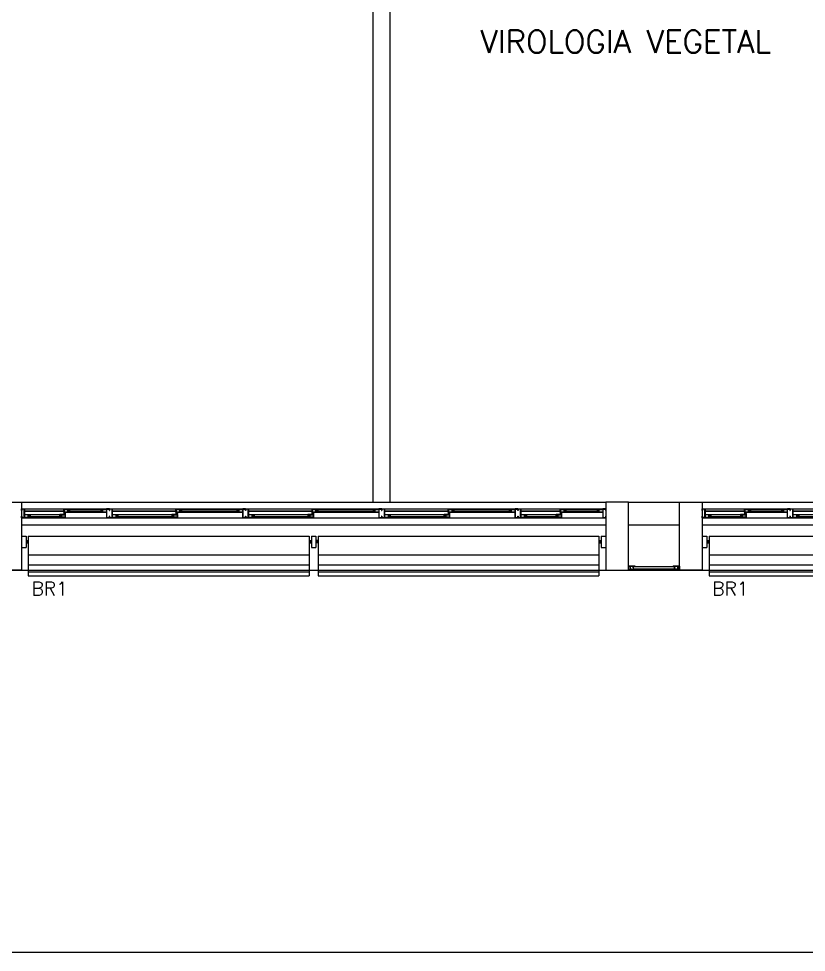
# Model space of a CAD drawing. Header units: millimetres. Extents: x 2686 to 2939, y 1294 to 1441.
# Drawn here: x 2852.3 to 2859.24, y 1418.56 to 1426.79 of the extents above; entities that cross this region are included whole.
import ezdxf

# ---------------------------------------------------------------- set-up
doc = ezdxf.new("R2010")
doc.units = ezdxf.units.MM
for name, color, linetype in [('AR-ALV', 2, 'Continuous'), ('AR-BRISES', 1, 'Continuous'), ('AR-CALÇADA', 1, 'Continuous'), ('AR-ESQ', 1, 'Continuous'), ('AR-ESTC', 3, 'Continuous'), ('AR-PEITORIL', 1, 'Continuous'), ('BR-LINHAS', 1, 'Continuous'), ('BR-MONTANTE', 242, 'Continuous'), ('BR-PAINEL', 1, 'Continuous'), ('BR-SUPORTE', 1, 'Continuous'), ('BR-TEXTO', 2, 'Continuous'), ('DT-ESQ-BAGUETE-C', 1, 'Continuous'), ('DT-ESQ-BAGUETE-V', 1, 'Continuous'), ('DT-ESQ-CHAPA DOBRADA-V', 1, 'Continuous'), ('DT-ESQ-PERFIL CADEIRA-C', 2, 'Continuous'), ('DT-ESQ-PERFIL CADEIRA-V', 2, 'Continuous'), ('DT-ESQ-PERFIL U SIMPLES-C', 2, 'Continuous'), ('DT-ESQ-PERFIL U-C', 2, 'Continuous'), ('DT-ESQ-PERFIL U-V', 1, 'Continuous'), ('DT-ESQ-VENEZIANA-C', 1, 'Continuous'), ('DT-ESQ-VENEZIANA-V', 1, 'Continuous'), ('DT-ESQ-VIDRO-C', 2, 'Continuous'), ('DT-TXTMOD', 1, 'Continuous'), ('ibio', 2, 'Continuous'), ('TEXTO', 2, 'Continuous')]:
    doc.layers.add(name, color=color, linetype=linetype)
doc.styles.add('S10', font='simplex.shx', dxfattribs={"height": 0.1})
doc.styles.add('S12', font='simplex.shx', dxfattribs={"width": 1.1, "height": 0.12})
doc.styles.add('UNB-100', font='simplex.shx', dxfattribs={"height": 0.2})

# ---------------------------------------------------------------- blocks, each defined once
blk = doc.blocks.new('EF40-P')
at = {"layer": 'DT-ESQ-BAGUETE-C', "ltscale": 0.1}
for points in [[(0.4225, -0.08), (0.409, -0.08), (0.409, -0.0785), (0.422, -0.0785, 0.414214), (0.4225, -0.078), (0.4225, -0.067, 0.414214), (0.422, -0.0665), (0.409, -0.0665), (0.409, -0.065), (0.4225, -0.065, -0.414214), (0.424, -0.0665), (0.424, -0.0785, -0.414214)], [(0.7015, -0.08), (0.715, -0.08), (0.715, -0.0785), (0.702, -0.0785, -0.414214), (0.7015, -0.078), (0.7015, -0.067, -0.414214), (0.702, -0.0665), (0.715, -0.0665), (0.715, -0.065), (0.7015, -0.065, 0.414214), (0.7, -0.0665), (0.7, -0.0785, 0.414214)], [(1.41, -0.08), (1.3965, -0.08), (1.3965, -0.0785), (1.4095, -0.0785, 0.414214), (1.41, -0.078), (1.41, -0.067, 0.414214), (1.4095, -0.0665), (1.3965, -0.0665), (1.3965, -0.065), (1.41, -0.065, -0.414214), (1.4115, -0.0665), (1.4115, -0.0785, -0.414214)], [(1.9015, -0.08), (1.915, -0.08), (1.915, -0.0785), (1.902, -0.0785, -0.414214), (1.9015, -0.078), (1.9015, -0.067, -0.414214), (1.902, -0.0665), (1.915, -0.0665), (1.915, -0.065), (1.9015, -0.065, 0.414214), (1.9, -0.0665), (1.9, -0.0785, 0.414214)], [(2.61, -0.08), (2.5965, -0.08), (2.5965, -0.0785), (2.6095, -0.0785, 0.414214), (2.61, -0.078), (2.61, -0.067, 0.414214), (2.6095, -0.0665), (2.5965, -0.0665), (2.5965, -0.065), (2.61, -0.065, -0.414214), (2.6115, -0.0665), (2.6115, -0.0785, -0.414214)], [(3.1015, -0.08), (3.115, -0.08), (3.115, -0.0785), (3.102, -0.0785, -0.414214), (3.1015, -0.078), (3.1015, -0.067, -0.414214), (3.102, -0.0665), (3.115, -0.0665), (3.115, -0.065), (3.1015, -0.065, 0.414214), (3.1, -0.0665), (3.1, -0.0785, 0.414214)], [(3.81, -0.08), (3.7965, -0.08), (3.7965, -0.0785), (3.8095, -0.0785, 0.414214), (3.81, -0.078), (3.81, -0.067, 0.414214), (3.8095, -0.0665), (3.7965, -0.0665), (3.7965, -0.065), (3.81, -0.065, -0.414214), (3.8115, -0.0665), (3.8115, -0.0785, -0.414214)], [(4.3015, -0.08), (4.315, -0.08), (4.315, -0.0785), (4.302, -0.0785, -0.414214), (4.3015, -0.078), (4.3015, -0.067, -0.414214), (4.302, -0.0665), (4.315, -0.0665), (4.315, -0.065), (4.3015, -0.065, 0.414214), (4.3, -0.0665), (4.3, -0.0785, 0.414214)], [(4.7975, -0.08), (4.784, -0.08), (4.784, -0.0785), (4.797, -0.0785, 0.414214), (4.7975, -0.078), (4.7975, -0.067, 0.414214), (4.797, -0.0665), (4.784, -0.0665), (4.784, -0.065), (4.7975, -0.065, -0.414214), (4.799, -0.0665), (4.799, -0.0785, -0.414214)], [(5.0765, -0.08), (5.09, -0.08), (5.09, -0.0785), (5.077, -0.0785, -0.414214), (5.0765, -0.078), (5.0765, -0.067, -0.414214), (5.077, -0.0665), (5.09, -0.0665), (5.09, -0.065), (5.0765, -0.065, 0.414214), (5.075, -0.0665), (5.075, -0.0785, 0.414214)], [(0.0735, -0.125), (0.06, -0.125), (0.06, -0.1235), (0.073, -0.1235, 0.414214), (0.0735, -0.123), (0.0735, -0.112, 0.414214), (0.073, -0.1115), (0.06, -0.1115), (0.06, -0.11), (0.0735, -0.11, -0.414214), (0.075, -0.1115), (0.075, -0.1235, -0.414214)], [(0.339, -0.125), (0.3525, -0.125), (0.3525, -0.1235), (0.3395, -0.1235, -0.414214), (0.339, -0.123), (0.339, -0.112, -0.414214), (0.3395, -0.1115), (0.3525, -0.1115), (0.3525, -0.11), (0.339, -0.11, 0.414214), (0.3375, -0.1115), (0.3375, -0.1235, 0.414214)], [(0.8485, -0.125), (0.835, -0.125), (0.835, -0.1235), (0.848, -0.1235, 0.414214), (0.8485, -0.123), (0.8485, -0.112, 0.414214), (0.848, -0.1115), (0.835, -0.1115), (0.835, -0.11), (0.8485, -0.11, -0.414214), (0.85, -0.1115), (0.85, -0.1235, -0.414214)], [(1.3265, -0.125), (1.34, -0.125), (1.34, -0.1235), (1.327, -0.1235, -0.414214), (1.3265, -0.123), (1.3265, -0.112, -0.414214), (1.327, -0.1115), (1.34, -0.1115), (1.34, -0.11), (1.3265, -0.11, 0.414214), (1.325, -0.1115), (1.325, -0.1235, 0.414214)], [(2.0485, -0.125), (2.035, -0.125), (2.035, -0.1235), (2.048, -0.1235, 0.414214), (2.0485, -0.123), (2.0485, -0.112, 0.414214), (2.048, -0.1115), (2.035, -0.1115), (2.035, -0.11), (2.0485, -0.11, -0.414214), (2.05, -0.1115), (2.05, -0.1235, -0.414214)], [(2.5265, -0.125), (2.54, -0.125), (2.54, -0.1235), (2.527, -0.1235, -0.414214), (2.5265, -0.123), (2.5265, -0.112, -0.414214), (2.527, -0.1115), (2.54, -0.1115), (2.54, -0.11), (2.5265, -0.11, 0.414214), (2.525, -0.1115), (2.525, -0.1235, 0.414214)], [(3.2485, -0.125), (3.235, -0.125), (3.235, -0.1235), (3.248, -0.1235, 0.414214), (3.2485, -0.123), (3.2485, -0.112, 0.414214), (3.248, -0.1115), (3.235, -0.1115), (3.235, -0.11), (3.2485, -0.11, -0.414214), (3.25, -0.1115), (3.25, -0.1235, -0.414214)], [(3.7265, -0.125), (3.74, -0.125), (3.74, -0.1235), (3.727, -0.1235, -0.414214), (3.7265, -0.123), (3.7265, -0.112, -0.414214), (3.727, -0.1115), (3.74, -0.1115), (3.74, -0.11), (3.7265, -0.11, 0.414214), (3.725, -0.1115), (3.725, -0.1235, 0.414214)], [(4.4485, -0.125), (4.435, -0.125), (4.435, -0.1235), (4.448, -0.1235, 0.414214), (4.4485, -0.123), (4.4485, -0.112, 0.414214), (4.448, -0.1115), (4.435, -0.1115), (4.435, -0.11), (4.4485, -0.11, -0.414214), (4.45, -0.1115), (4.45, -0.1235, -0.414214)], [(4.714, -0.125), (4.7275, -0.125), (4.7275, -0.1235), (4.7145, -0.1235, -0.414214), (4.714, -0.123), (4.714, -0.112, -0.414214), (4.7145, -0.1115), (4.7275, -0.1115), (4.7275, -0.11), (4.714, -0.11, 0.414214), (4.7125, -0.1115), (4.7125, -0.1235, 0.414214)]]:
    blk.add_lwpolyline(points, format="xyb", close=True, dxfattribs=at)
at = {"layer": 'DT-ESQ-BAGUETE-V', "ltscale": 0.1}
for p, q in [((0.4225, -0.065), (0.7015, -0.065)), ((1.41, -0.065), (1.9015, -0.065)), ((2.61, -0.065), (3.1015, -0.065)), ((3.81, -0.065), (4.3015, -0.065)), ((4.7975, -0.065), (5.0765, -0.065)), ((0.0735, -0.11), (0.339, -0.11)), ((0.8485, -0.11), (1.3265, -0.11)), ((2.0485, -0.11), (2.5265, -0.11)), ((3.2485, -0.11), (3.7265, -0.11)), ((4.4485, -0.11), (4.714, -0.11))]:
    blk.add_line(p, q, dxfattribs=at)
at = {"layer": 'DT-ESQ-CHAPA DOBRADA-V', "ltscale": 0.1}
for p, q in [((0.025, -0.077), (0.374, -0.077)), ((0.025, -0.08), (0.374, -0.08)), ((0.8, -0.077), (1.3615, -0.077)), ((0.8, -0.08), (1.3615, -0.08)), ((2, -0.077), (2.5615, -0.077)), ((2, -0.08), (2.5615, -0.08)), ((3.2, -0.077), (3.7615, -0.077)), ((3.2, -0.08), (3.7615, -0.08)), ((4.4, -0.077), (4.749, -0.077)), ((4.4, -0.08), (4.749, -0.08))]:
    blk.add_line(p, q, dxfattribs=at)
at = {"layer": 'DT-ESQ-PERFIL CADEIRA-C', "ltscale": 0.1}
for p, q in [((0.025, -0.1335), (0.0735, -0.1335)), ((0.3855, -0.1335), (0.339, -0.1335)), ((0.376, -0.0885), (0.4225, -0.0885)), ((0.75, -0.0885), (0.7015, -0.0885)), ((0.8, -0.1335), (0.8485, -0.1335)), ((1.373, -0.1335), (1.3265, -0.1335)), ((1.3635, -0.0885), (1.41, -0.0885)), ((1.95, -0.0885), (1.9015, -0.0885)), ((2, -0.1335), (2.0485, -0.1335)), ((2.573, -0.1335), (2.5265, -0.1335)), ((2.5635, -0.0885), (2.61, -0.0885)), ((3.15, -0.0885), (3.1015, -0.0885)), ((3.2, -0.1335), (3.2485, -0.1335)), ((3.773, -0.1335), (3.7265, -0.1335)), ((3.7635, -0.0885), (3.81, -0.0885)), ((4.35, -0.0885), (4.3015, -0.0885)), ((4.4, -0.1335), (4.4485, -0.1335)), ((4.7605, -0.1335), (4.714, -0.1335)), ((4.751, -0.0885), (4.7975, -0.0885)), ((5.125, -0.0885), (5.0765, -0.0885))]:
    blk.add_line(p, q, dxfattribs=at)
for points in [[(0.4225, -0.087, -1), (0.4225, -0.09), (0.376, -0.09, -0.414214), (0.374, -0.088), (0.374, -0.067, -0.414214), (0.376, -0.065), (0.4075, -0.065, -0.414214), (0.409, -0.0665), (0.409, -0.087)], [(0.409, -0.0885, -0.198913), (0.4079, -0.0881, -0.198913), (0.4075, -0.087), (0.4075, -0.067, 0.414214), (0.407, -0.0665), (0.376, -0.0665, 0.414214), (0.3755, -0.067), (0.3755, -0.088, 0.414214), (0.376, -0.0885)], [(0.7015, -0.09), (0.75, -0.09), (0.75, -0.0885), (0.715, -0.0885, 0.198912), (0.7161, -0.0881, 0.198913), (0.7165, -0.087), (0.7165, -0.067, -0.414214), (0.717, -0.0665), (0.75, -0.0665), (0.75, -0.065), (0.7165, -0.065, 0.414214), (0.715, -0.0665), (0.715, -0.0785), (0.715, -0.08), (0.715, -0.087), (0.7015, -0.087, 1)], [(1.41, -0.087, -1), (1.41, -0.09), (1.3635, -0.09, -0.414214), (1.3615, -0.088), (1.3615, -0.067, -0.414214), (1.3635, -0.065), (1.395, -0.065, -0.414214), (1.3965, -0.0665), (1.3965, -0.087)], [(1.3965, -0.0885, -0.198913), (1.3954, -0.0881, -0.198913), (1.395, -0.087), (1.395, -0.067, 0.414214), (1.3945, -0.0665), (1.3635, -0.0665, 0.414214), (1.363, -0.067), (1.363, -0.088, 0.414214), (1.3635, -0.0885)], [(1.9015, -0.09), (1.95, -0.09), (1.95, -0.0885), (1.915, -0.0885, 0.198912), (1.9161, -0.0881, 0.198913), (1.9165, -0.087), (1.9165, -0.067, -0.414214), (1.917, -0.0665), (1.95, -0.0665), (1.95, -0.065), (1.9165, -0.065, 0.414214), (1.915, -0.0665), (1.915, -0.0785), (1.915, -0.08), (1.915, -0.087), (1.9015, -0.087, 1)], [(2.61, -0.087, -1), (2.61, -0.09), (2.5635, -0.09, -0.414214), (2.5615, -0.088), (2.5615, -0.067, -0.414214), (2.5635, -0.065), (2.595, -0.065, -0.414214), (2.5965, -0.0665), (2.5965, -0.087)], [(2.5965, -0.0885, -0.198913), (2.5954, -0.0881, -0.198913), (2.595, -0.087), (2.595, -0.067, 0.414214), (2.5945, -0.0665), (2.5635, -0.0665, 0.414214), (2.563, -0.067), (2.563, -0.088, 0.414214), (2.5635, -0.0885)], [(3.1015, -0.09), (3.15, -0.09), (3.15, -0.0885), (3.115, -0.0885, 0.198912), (3.1161, -0.0881, 0.198913), (3.1165, -0.087), (3.1165, -0.067, -0.414214), (3.117, -0.0665), (3.15, -0.0665), (3.15, -0.065), (3.1165, -0.065, 0.414214), (3.115, -0.0665), (3.115, -0.0785), (3.115, -0.08), (3.115, -0.087), (3.1015, -0.087, 1)], [(3.81, -0.087, -1), (3.81, -0.09), (3.7635, -0.09, -0.414214), (3.7615, -0.088), (3.7615, -0.067, -0.414214), (3.7635, -0.065), (3.795, -0.065, -0.414214), (3.7965, -0.0665), (3.7965, -0.087)], [(3.7965, -0.0885, -0.198913), (3.7954, -0.0881, -0.198913), (3.795, -0.087), (3.795, -0.067, 0.414214), (3.7945, -0.0665), (3.7635, -0.0665, 0.414214), (3.763, -0.067), (3.763, -0.088, 0.414214), (3.7635, -0.0885)], [(4.3015, -0.09), (4.35, -0.09), (4.35, -0.0885), (4.315, -0.0885, 0.198912), (4.3161, -0.0881, 0.198913), (4.3165, -0.087), (4.3165, -0.067, -0.414214), (4.317, -0.0665), (4.35, -0.0665), (4.35, -0.065), (4.3165, -0.065, 0.414214), (4.315, -0.0665), (4.315, -0.0785), (4.315, -0.08), (4.315, -0.087), (4.3015, -0.087, 1)], [(4.7975, -0.087, -1), (4.7975, -0.09), (4.751, -0.09, -0.414214), (4.749, -0.088), (4.749, -0.067, -0.414214), (4.751, -0.065), (4.7825, -0.065, -0.414214), (4.784, -0.0665), (4.784, -0.087)], [(4.784, -0.0885, -0.198913), (4.7829, -0.0881, -0.198913), (4.7825, -0.087), (4.7825, -0.067, 0.414214), (4.782, -0.0665), (4.751, -0.0665, 0.414214), (4.7505, -0.067), (4.7505, -0.088, 0.414214), (4.751, -0.0885)], [(5.0765, -0.09), (5.125, -0.09), (5.125, -0.0885), (5.09, -0.0885, 0.198912), (5.0911, -0.0881, 0.198913), (5.0915, -0.087), (5.0915, -0.067, -0.414214), (5.092, -0.0665), (5.125, -0.0665), (5.125, -0.065), (5.0915, -0.065, 0.414214), (5.09, -0.0665), (5.09, -0.0785), (5.09, -0.08), (5.09, -0.087), (5.0765, -0.087, 1)], [(0.0735, -0.135), (0.025, -0.135), (0.025, -0.1335), (0.06, -0.1335, -0.198912), (0.0589, -0.1331, -0.198913), (0.0585, -0.132), (0.0585, -0.112, 0.414214), (0.058, -0.1115), (0.025, -0.1115), (0.025, -0.11), (0.0585, -0.11, -0.414214), (0.06, -0.1115), (0.06, -0.1235), (0.06, -0.125), (0.06, -0.132), (0.0735, -0.132, -1)], [(0.339, -0.132, 1), (0.339, -0.135), (0.3855, -0.135, 0.414214), (0.3875, -0.133), (0.3875, -0.112, 0.414214), (0.3855, -0.11), (0.354, -0.11, 0.414214), (0.3525, -0.1115), (0.3525, -0.132)], [(0.3525, -0.1335, 0.198913), (0.3536, -0.1331, 0.198913), (0.354, -0.132), (0.354, -0.112, -0.414214), (0.3545, -0.1115), (0.3855, -0.1115, -0.414214), (0.386, -0.112), (0.386, -0.133, -0.414214), (0.3855, -0.1335)], [(0.8485, -0.135), (0.8, -0.135), (0.8, -0.1335), (0.835, -0.1335, -0.198912), (0.8339, -0.1331, -0.198913), (0.8335, -0.132), (0.8335, -0.112, 0.414214), (0.833, -0.1115), (0.8, -0.1115), (0.8, -0.11), (0.8335, -0.11, -0.414214), (0.835, -0.1115), (0.835, -0.1235), (0.835, -0.125), (0.835, -0.132), (0.8485, -0.132, -1)], [(1.3265, -0.132, 1), (1.3265, -0.135), (1.373, -0.135, 0.414214), (1.375, -0.133), (1.375, -0.112, 0.414214), (1.373, -0.11), (1.3415, -0.11, 0.414214), (1.34, -0.1115), (1.34, -0.132)], [(1.34, -0.1335, 0.198913), (1.3411, -0.1331, 0.198913), (1.3415, -0.132), (1.3415, -0.112, -0.414214), (1.342, -0.1115), (1.373, -0.1115, -0.414214), (1.3735, -0.112), (1.3735, -0.133, -0.414214), (1.373, -0.1335)], [(2.0485, -0.135), (2, -0.135), (2, -0.1335), (2.035, -0.1335, -0.198912), (2.0339, -0.1331, -0.198913), (2.0335, -0.132), (2.0335, -0.112, 0.414214), (2.033, -0.1115), (2, -0.1115), (2, -0.11), (2.0335, -0.11, -0.414214), (2.035, -0.1115), (2.035, -0.1235), (2.035, -0.125), (2.035, -0.132), (2.0485, -0.132, -1)], [(2.5265, -0.132, 1), (2.5265, -0.135), (2.573, -0.135, 0.414214), (2.575, -0.133), (2.575, -0.112, 0.414214), (2.573, -0.11), (2.5415, -0.11, 0.414214), (2.54, -0.1115), (2.54, -0.132)], [(2.54, -0.1335, 0.198913), (2.5411, -0.1331, 0.198913), (2.5415, -0.132), (2.5415, -0.112, -0.414214), (2.542, -0.1115), (2.573, -0.1115, -0.414214), (2.5735, -0.112), (2.5735, -0.133, -0.414214), (2.573, -0.1335)], [(3.2485, -0.135), (3.2, -0.135), (3.2, -0.1335), (3.235, -0.1335, -0.198912), (3.2339, -0.1331, -0.198913), (3.2335, -0.132), (3.2335, -0.112, 0.414214), (3.233, -0.1115), (3.2, -0.1115), (3.2, -0.11), (3.2335, -0.11, -0.414214), (3.235, -0.1115), (3.235, -0.1235), (3.235, -0.125), (3.235, -0.132), (3.2485, -0.132, -1)], [(3.7265, -0.132, 1), (3.7265, -0.135), (3.773, -0.135, 0.414214), (3.775, -0.133), (3.775, -0.112, 0.414214), (3.773, -0.11), (3.7415, -0.11, 0.414214), (3.74, -0.1115), (3.74, -0.132)], [(3.74, -0.1335, 0.198913), (3.7411, -0.1331, 0.198913), (3.7415, -0.132), (3.7415, -0.112, -0.414214), (3.742, -0.1115), (3.773, -0.1115, -0.414214), (3.7735, -0.112), (3.7735, -0.133, -0.414214), (3.773, -0.1335)], [(4.4485, -0.135), (4.4, -0.135), (4.4, -0.1335), (4.435, -0.1335, -0.198912), (4.4339, -0.1331, -0.198913), (4.4335, -0.132), (4.4335, -0.112, 0.414214), (4.433, -0.1115), (4.4, -0.1115), (4.4, -0.11), (4.4335, -0.11, -0.414214), (4.435, -0.1115), (4.435, -0.1235), (4.435, -0.125), (4.435, -0.132), (4.4485, -0.132, -1)], [(4.714, -0.132, 1), (4.714, -0.135), (4.7605, -0.135, 0.414214), (4.7625, -0.133), (4.7625, -0.112, 0.414214), (4.7605, -0.11), (4.729, -0.11, 0.414214), (4.7275, -0.1115), (4.7275, -0.132)], [(4.7275, -0.1335, 0.198913), (4.7286, -0.1331, 0.198913), (4.729, -0.132), (4.729, -0.112, -0.414214), (4.7295, -0.1115), (4.7605, -0.1115, -0.414214), (4.761, -0.112), (4.761, -0.133, -0.414214), (4.7605, -0.1335)]]:
    blk.add_lwpolyline(points, format="xyb", close=True, dxfattribs=at)
at = {"layer": 'DT-ESQ-PERFIL CADEIRA-V', "ltscale": 0.1}
for p, q in [((0.0735, -0.135), (0.339, -0.135)), ((0.4075, -0.09), (0.7015, -0.09)), ((0.8485, -0.135), (1.3265, -0.135)), ((1.395, -0.09), (1.9015, -0.09)), ((2.0485, -0.135), (2.5265, -0.135)), ((2.595, -0.09), (3.1015, -0.09)), ((3.2485, -0.135), (3.7265, -0.135)), ((3.795, -0.09), (4.3015, -0.09)), ((4.4485, -0.135), (4.714, -0.135)), ((4.7825, -0.09), (5.0765, -0.09))]:
    blk.add_line(p, q, dxfattribs=at)
at = {"layer": 'DT-ESQ-PERFIL U SIMPLES-C', "ltscale": 0.1}
for points in [[(0.376, -0.102), (0.384, -0.102), (0.384, -0.1005), (0.376, -0.1005, -0.414214), (0.3755, -0.1), (0.3755, -0.092, -0.414214), (0.376, -0.0915), (0.384, -0.0915), (0.384, -0.09), (0.376, -0.09, 0.414214), (0.374, -0.092), (0.374, -0.1, 0.414214)], [(0.3855, -0.098), (0.3775, -0.098), (0.3775, -0.0995), (0.3855, -0.0995, -0.414214), (0.386, -0.1), (0.386, -0.108, -0.414214), (0.3855, -0.1085), (0.3775, -0.1085), (0.3775, -0.11), (0.3855, -0.11, 0.414214), (0.3875, -0.108), (0.3875, -0.1, 0.414214)], [(1.3635, -0.102), (1.3715, -0.102), (1.3715, -0.1005), (1.3635, -0.1005, -0.414214), (1.363, -0.1), (1.363, -0.092, -0.414214), (1.3635, -0.0915), (1.3715, -0.0915), (1.3715, -0.09), (1.3635, -0.09, 0.414214), (1.3615, -0.092), (1.3615, -0.1, 0.414214)], [(1.373, -0.098), (1.365, -0.098), (1.365, -0.0995), (1.373, -0.0995, -0.414214), (1.3735, -0.1), (1.3735, -0.108, -0.414214), (1.373, -0.1085), (1.365, -0.1085), (1.365, -0.11), (1.373, -0.11, 0.414214), (1.375, -0.108), (1.375, -0.1, 0.414214)], [(2.5635, -0.102), (2.5715, -0.102), (2.5715, -0.1005), (2.5635, -0.1005, -0.414214), (2.563, -0.1), (2.563, -0.092, -0.414214), (2.5635, -0.0915), (2.5715, -0.0915), (2.5715, -0.09), (2.5635, -0.09, 0.414214), (2.5615, -0.092), (2.5615, -0.1, 0.414214)], [(2.573, -0.098), (2.565, -0.098), (2.565, -0.0995), (2.573, -0.0995, -0.414214), (2.5735, -0.1), (2.5735, -0.108, -0.414214), (2.573, -0.1085), (2.565, -0.1085), (2.565, -0.11), (2.573, -0.11, 0.414214), (2.575, -0.108), (2.575, -0.1, 0.414214)], [(3.7635, -0.102), (3.7715, -0.102), (3.7715, -0.1005), (3.7635, -0.1005, -0.414214), (3.763, -0.1), (3.763, -0.092, -0.414214), (3.7635, -0.0915), (3.7715, -0.0915), (3.7715, -0.09), (3.7635, -0.09, 0.414214), (3.7615, -0.092), (3.7615, -0.1, 0.414214)], [(3.773, -0.098), (3.765, -0.098), (3.765, -0.0995), (3.773, -0.0995, -0.414214), (3.7735, -0.1), (3.7735, -0.108, -0.414214), (3.773, -0.1085), (3.765, -0.1085), (3.765, -0.11), (3.773, -0.11, 0.414214), (3.775, -0.108), (3.775, -0.1, 0.414214)], [(4.751, -0.102), (4.759, -0.102), (4.759, -0.1005), (4.751, -0.1005, -0.414214), (4.7505, -0.1), (4.7505, -0.092, -0.414214), (4.751, -0.0915), (4.759, -0.0915), (4.759, -0.09), (4.751, -0.09, 0.414214), (4.749, -0.092), (4.749, -0.1, 0.414214)], [(4.7605, -0.098), (4.7525, -0.098), (4.7525, -0.0995), (4.7605, -0.0995, -0.414214), (4.761, -0.1), (4.761, -0.108, -0.414214), (4.7605, -0.1085), (4.7525, -0.1085), (4.7525, -0.11), (4.7605, -0.11, 0.414214), (4.7625, -0.108), (4.7625, -0.1, 0.414214)]]:
    blk.add_lwpolyline(points, format="xyb", close=True, dxfattribs=at)
at = {"layer": 'DT-ESQ-PERFIL U-C', "ltscale": 0.1}
for points in [[(0, -0.0615, -0.414214), (0.0015, -0.06), (0.0235, -0.06, -0.414214), (0.025, -0.0615), (0.025, -0.1385, -0.414214), (0.0235, -0.14), (0.0015, -0.14, -0.414214), (0, -0.1385), (0, -0.125), (0.0015, -0.125), (0.0015, -0.138, 0.414214), (0.002, -0.1385), (0.023, -0.1385, 0.414214), (0.0235, -0.138), (0.0235, -0.062, 0.414214), (0.023, -0.0615), (0.002, -0.0615, 0.414214), (0.0015, -0.062), (0.0015, -0.075), (0, -0.075)], [(0.775, -0.0615, 0.414214), (0.7735, -0.06), (0.7515, -0.06, 0.414214), (0.75, -0.0615), (0.75, -0.1385, 0.414214), (0.7515, -0.14), (0.7735, -0.14, 0.414214), (0.775, -0.1385), (0.775, -0.125), (0.7735, -0.125), (0.7735, -0.138, -0.414214), (0.773, -0.1385), (0.752, -0.1385, -0.414214), (0.7515, -0.138), (0.7515, -0.062, -0.414214), (0.752, -0.0615), (0.773, -0.0615, -0.414214), (0.7735, -0.062), (0.7735, -0.075), (0.775, -0.075)], [(0.775, -0.0615, -0.414214), (0.7765, -0.06), (0.7985, -0.06, -0.414214), (0.8, -0.0615), (0.8, -0.1385, -0.414214), (0.7985, -0.14), (0.7765, -0.14, -0.414214), (0.775, -0.1385), (0.775, -0.125), (0.7765, -0.125), (0.7765, -0.138, 0.414214), (0.777, -0.1385), (0.798, -0.1385, 0.414214), (0.7985, -0.138), (0.7985, -0.062, 0.414214), (0.798, -0.0615), (0.777, -0.0615, 0.414214), (0.7765, -0.062), (0.7765, -0.075), (0.775, -0.075)], [(1.975, -0.0615, 0.414214), (1.9735, -0.06), (1.9515, -0.06, 0.414214), (1.95, -0.0615), (1.95, -0.1385, 0.414214), (1.9515, -0.14), (1.9735, -0.14, 0.414214), (1.975, -0.1385), (1.975, -0.125), (1.9735, -0.125), (1.9735, -0.138, -0.414214), (1.973, -0.1385), (1.952, -0.1385, -0.414214), (1.9515, -0.138), (1.9515, -0.062, -0.414214), (1.952, -0.0615), (1.973, -0.0615, -0.414214), (1.9735, -0.062), (1.9735, -0.075), (1.975, -0.075)], [(1.975, -0.0615, -0.414214), (1.9765, -0.06), (1.9985, -0.06, -0.414214), (2, -0.0615), (2, -0.1385, -0.414214), (1.9985, -0.14), (1.9765, -0.14, -0.414214), (1.975, -0.1385), (1.975, -0.125), (1.9765, -0.125), (1.9765, -0.138, 0.414214), (1.977, -0.1385), (1.998, -0.1385, 0.414214), (1.9985, -0.138), (1.9985, -0.062, 0.414214), (1.998, -0.0615), (1.977, -0.0615, 0.414214), (1.9765, -0.062), (1.9765, -0.075), (1.975, -0.075)], [(3.175, -0.0615, 0.414214), (3.1735, -0.06), (3.1515, -0.06, 0.414214), (3.15, -0.0615), (3.15, -0.1385, 0.414214), (3.1515, -0.14), (3.1735, -0.14, 0.414214), (3.175, -0.1385), (3.175, -0.125), (3.1735, -0.125), (3.1735, -0.138, -0.414214), (3.173, -0.1385), (3.152, -0.1385, -0.414214), (3.1515, -0.138), (3.1515, -0.062, -0.414214), (3.152, -0.0615), (3.173, -0.0615, -0.414214), (3.1735, -0.062), (3.1735, -0.075), (3.175, -0.075)], [(3.175, -0.0615, -0.414214), (3.1765, -0.06), (3.1985, -0.06, -0.414214), (3.2, -0.0615), (3.2, -0.1385, -0.414214), (3.1985, -0.14), (3.1765, -0.14, -0.414214), (3.175, -0.1385), (3.175, -0.125), (3.1765, -0.125), (3.1765, -0.138, 0.414214), (3.177, -0.1385), (3.198, -0.1385, 0.414214), (3.1985, -0.138), (3.1985, -0.062, 0.414214), (3.198, -0.0615), (3.177, -0.0615, 0.414214), (3.1765, -0.062), (3.1765, -0.075), (3.175, -0.075)], [(4.375, -0.0615, 0.414214), (4.3735, -0.06), (4.3515, -0.06, 0.414214), (4.35, -0.0615), (4.35, -0.1385, 0.414214), (4.3515, -0.14), (4.3735, -0.14, 0.414214), (4.375, -0.1385), (4.375, -0.125), (4.3735, -0.125), (4.3735, -0.138, -0.414214), (4.373, -0.1385), (4.352, -0.1385, -0.414214), (4.3515, -0.138), (4.3515, -0.062, -0.414214), (4.352, -0.0615), (4.373, -0.0615, -0.414214), (4.3735, -0.062), (4.3735, -0.075), (4.375, -0.075)], [(4.375, -0.0615, -0.414214), (4.3765, -0.06), (4.3985, -0.06, -0.414214), (4.4, -0.0615), (4.4, -0.1385, -0.414214), (4.3985, -0.14), (4.3765, -0.14, -0.414214), (4.375, -0.1385), (4.375, -0.125), (4.3765, -0.125), (4.3765, -0.138, 0.414214), (4.377, -0.1385), (4.398, -0.1385, 0.414214), (4.3985, -0.138), (4.3985, -0.062, 0.414214), (4.398, -0.0615), (4.377, -0.0615, 0.414214), (4.3765, -0.062), (4.3765, -0.075), (4.375, -0.075)], [(5.15, -0.0615, 0.414214), (5.1485, -0.06), (5.1265, -0.06, 0.414214), (5.125, -0.0615), (5.125, -0.1385, 0.414214), (5.1265, -0.14), (5.1485, -0.14, 0.414214), (5.15, -0.1385), (5.15, -0.125), (5.1485, -0.125), (5.1485, -0.138, -0.414214), (5.148, -0.1385), (5.127, -0.1385, -0.414214), (5.1265, -0.138), (5.1265, -0.062, -0.414214), (5.127, -0.0615), (5.148, -0.0615, -0.414214), (5.1485, -0.062), (5.1485, -0.075), (5.15, -0.075)]]:
    blk.add_lwpolyline(points, format="xyb", close=True, dxfattribs=at)
at = {"layer": 'DT-ESQ-PERFIL U-V', "ltscale": 0.1}
for p, q in [((0.0235, -0.06), (0.7515, -0.06)), ((0.7985, -0.06), (1.9515, -0.06)), ((1.9985, -0.06), (3.1515, -0.06)), ((3.1985, -0.06), (4.3515, -0.06)), ((4.3985, -0.06), (5.1265, -0.06)), ((0.0235, -0.14), (0.7515, -0.14)), ((0.7985, -0.14), (1.9515, -0.14)), ((1.9985, -0.14), (3.1515, -0.14)), ((3.1985, -0.14), (4.3515, -0.14)), ((4.3985, -0.14), (5.1265, -0.14))]:
    blk.add_line(p, q, dxfattribs=at)
at = {"layer": 'DT-ESQ-VIDRO-C', "ltscale": 0.1}
for points in [[(0.7125, -0.085), (0.7125, -0.082), (0.4115, -0.082), (0.4115, -0.085)], [(1.9125, -0.085), (1.9125, -0.082), (1.399, -0.082), (1.399, -0.085)], [(3.1125, -0.085), (3.1125, -0.082), (2.599, -0.082), (2.599, -0.085)], [(4.3125, -0.085), (4.3125, -0.082), (3.799, -0.082), (3.799, -0.085)], [(5.0875, -0.085), (5.0875, -0.082), (4.7865, -0.082), (4.7865, -0.085)], [(0.063, -0.13), (0.063, -0.127), (0.3495, -0.127), (0.3495, -0.13)], [(0.838, -0.13), (0.838, -0.127), (1.337, -0.127), (1.337, -0.13)], [(2.038, -0.13), (2.038, -0.127), (2.537, -0.127), (2.537, -0.13)], [(3.238, -0.13), (3.238, -0.127), (3.737, -0.127), (3.737, -0.13)], [(4.438, -0.13), (4.438, -0.127), (4.7245, -0.127), (4.7245, -0.13)]]:
    blk.add_lwpolyline(points, close=True, dxfattribs=at)
at = {"layer": 'DT-TXTMOD', "ltscale": 0.1, "style": 'S10', "flags": 3}
for tag, p in [('M01', (0.025, -0.28)), ('M02', (0.3253, -0.28)), ('M03', (0.627, -0.28)), ('M04', (0.9288, -0.28)), ('M05', (1.2306, -0.28)), ('M06', (1.5323, -0.28)), ('M07', (1.8341, -0.28)), ('M08', (2.1359, -0.28)), ('M09', (2.4376, -0.28)), ('M10', (2.7394, -0.28)), ('M11', (3.0412, -0.28)), ('M12', (3.3429, -0.28)), ('M13', (3.6447, -0.28)), ('M14', (3.9464, -0.28)), ('M15', (4.2482, -0.28)), ('M16', (4.55, -0.28)), ('M17', (4.8517, -0.28))]:
    blk.add_attdef(tag, p, '', height=0.1, dxfattribs=at)
blk = doc.blocks.new('BR-MODULO1')
at = {"layer": 'BR-LINHAS'}
for p, q in [((0.06, -0.2648), (2.535, -0.2648)), ((2.615, -0.2648), (5.09, -0.2648)), ((0.06, -0.3524), (2.535, -0.3524)), ((2.615, -0.3524), (5.09, -0.3524)), ((0.06, -0.4147), (2.535, -0.4147)), ((2.615, -0.4147), (5.09, -0.4147))]:
    blk.add_line(p, q, dxfattribs=at)
at = {"layer": 'BR-MONTANTE'}
for p, q in [((0, -0.1), (0, -0.2)), ((0, -0.1), (0.04, -0.1)), ((0.04, -0.1), (0.04, -0.2)), ((2.5547, -0.1), (2.5947, -0.1)), ((2.5547, -0.1), (2.5547, -0.2)), ((2.5947, -0.1), (2.5947, -0.2)), ((5.11, -0.1), (5.11, -0.2)), ((5.11, -0.1), (5.15, -0.1)), ((5.15, -0.1), (5.15, -0.2)), ((0, -0.2), (0.04, -0.2)), ((2.5547, -0.2), (2.5947, -0.2)), ((5.11, -0.2), (5.15, -0.2))]:
    blk.add_line(p, q, dxfattribs=at)
at = {"layer": 'BR-PAINEL'}
for p, q in [((0.06, -0.1), (2.535, -0.1)), ((0.06, -0.1), (0.06, -0.45)), ((2.535, -0.1), (2.535, -0.45)), ((2.615, -0.1), (2.615, -0.45)), ((2.615, -0.1), (5.09, -0.1)), ((5.09, -0.1), (5.09, -0.45)), ((0.06, -0.45), (2.535, -0.45)), ((2.615, -0.45), (5.09, -0.45))]:
    blk.add_line(p, q, dxfattribs=at)
at = {"layer": 'BR-SUPORTE'}
for p, q in [((0.04, -0.14), (0.06, -0.14)), ((0.04, -0.16), (0.06, -0.16)), ((0.05, -0.14), (0.05, -0.16)), ((2.5347, -0.14), (2.5547, -0.14)), ((2.5347, -0.16), (2.5547, -0.16)), ((2.5447, -0.14), (2.5447, -0.16)), ((2.6147, -0.14), (2.5947, -0.14)), ((2.6147, -0.16), (2.5947, -0.16)), ((2.6047, -0.14), (2.6047, -0.16)), ((5.09, -0.14), (5.11, -0.14)), ((5.09, -0.16), (5.11, -0.16)), ((5.1, -0.14), (5.1, -0.16))]:
    blk.add_line(p, q, dxfattribs=at)
blk = doc.blocks.new('EF01C-P')
at = {"layer": 'DT-ESQ-BAGUETE-C', "ltscale": 0.1}
for points in [[(0.0015, 0.035), (0.015, 0.035), (0.015, 0.0335), (0.0015, 0.0335), (0.0015, 0.005), (0.015, 0.005), (0.015, 0.0035), (0.0015, 0.0035, -0.414214), (0, 0.005), (0, 0.0335, -0.414214)], [(0.4485, 0.035), (0.435, 0.035), (0.435, 0.0335), (0.4485, 0.0335), (0.4485, 0.005), (0.435, 0.005), (0.435, 0.0035), (0.4485, 0.0035, 0.414214), (0.45, 0.005), (0.45, 0.0335, 0.414214)]]:
    blk.add_lwpolyline(points, format="xyb", close=True, dxfattribs=at)
at = {"layer": 'DT-ESQ-PERFIL CADEIRA-C', "ltscale": 0.1}
for points in [[(0.01, 0.0015), (0.01, 0.003), (0.0015, 0.003, 1), (0.0015, 0), (0.015, 0, 0.414214), (0.0165, 0.0015), (0.0165, 0.0335), (0.043, 0.0335)], [(0.043, 0.0065), (0.018, 0.0065), (0.018, 0.0165), (0.0165, 0.0165), (0.0165, 0.0065, 0.414214), (0.018, 0.005), (0.043, 0.005), (0.0565, 0.005, 1), (0.0565, 0.008), (0.043, 0.008), (0.043, 0.02), (0.043, 0.032), (0.0565, 0.032, 1), (0.0565, 0.035), (0.043, 0.035), (0.0165, 0.035, 0.414214), (0.015, 0.0335), (0.015, 0.0015), (0.0015, 0.0015)], [(0.0415, 0.02), (0.0415, 0.032, -0.414214), (0.043, 0.0335), (0.0565, 0.0335)], [(0.0415, 0.02), (0.0415, 0.008, 0.414214), (0.043, 0.0065), (0.0565, 0.0065)], [(0.407, 0.0065), (0.432, 0.0065), (0.432, 0.0165), (0.4335, 0.0165), (0.4335, 0.0065, -0.414214), (0.432, 0.005), (0.407, 0.005), (0.3935, 0.005, -1), (0.3935, 0.008), (0.407, 0.008), (0.407, 0.02), (0.407, 0.032), (0.3935, 0.032, -1), (0.3935, 0.035), (0.407, 0.035), (0.4335, 0.035, -0.414214), (0.435, 0.0335), (0.435, 0.0015), (0.4485, 0.0015)], [(0.4085, 0.02), (0.4085, 0.032, 0.414214), (0.407, 0.0335), (0.3935, 0.0335)], [(0.4085, 0.02), (0.4085, 0.008, -0.414214), (0.407, 0.0065), (0.3935, 0.0065)], [(0.44, 0.0015), (0.44, 0.003), (0.4485, 0.003, -1), (0.4485, 0), (0.435, 0, -0.414214), (0.4335, 0.0015), (0.4335, 0.0335), (0.407, 0.0335)]]:
    blk.add_lwpolyline(points, format="xyb", dxfattribs=at)
at = {"layer": 'DT-ESQ-PERFIL CADEIRA-V', "ltscale": 0.1}
blk.add_line((0.015, 0), (0.435, 0), dxfattribs=at)
at = {"layer": 'DT-ESQ-VENEZIANA-C', "ltscale": 0.1}
for p, q in [((0.043, 0.0105), (0.407, 0.0105)), ((0.043, 0.009), (0.407, 0.009))]:
    blk.add_line(p, q, dxfattribs=at)
at = {"layer": 'DT-ESQ-VENEZIANA-V', "ltscale": 0.1}
blk.add_line((0.043, 0.031), (0.407, 0.031), dxfattribs=at)
at = {"layer": 'DT-TXTMOD', "ltscale": 0.1, "style": 'S10', "flags": 3}
blk.add_attdef('EF01C', (0.0208, -0.14), '', height=0.1, dxfattribs=at)

msp = doc.modelspace()

# ---------------------------------------------------------------- linework, layer by layer
at = {"layer": 'AR-ALV'}
for p, q in [((2855.4207, 1422.5249), (2855.4207, 1430.8499)), ((2855.5707, 1422.5249), (2855.5707, 1430.8499)), ((2855.4207, 1422.5249), (2855.5707, 1422.5249)), ((2857.6707, 1422.5249), (2858.1207, 1422.5249)), ((2857.6707, 1422.3249), (2858.1207, 1422.3249))]:
    msp.add_line(p, q, dxfattribs=at)
at = {"layer": 'AR-CALÇADA'}
msp.add_line((2809.1105, 1418.5561), (2874.475, 1418.5561), dxfattribs=at)
at = {"layer": 'AR-ESTC'}
for p, q in [((2852.1207, 1422.5249), (2852.3207, 1422.5249)), ((2852.3207, 1422.5249), (2852.3207, 1421.9249)), ((2857.6707, 1422.5249), (2857.4707, 1422.5249)), ((2857.4707, 1422.5249), (2857.4707, 1421.9249)), ((2857.6707, 1421.9249), (2857.6707, 1422.5249)), ((2858.1207, 1422.5249), (2858.3207, 1422.5249)), ((2858.1207, 1421.9249), (2858.1207, 1422.5249)), ((2858.3207, 1422.5249), (2858.3207, 1421.9249)), ((2852.3207, 1421.9249), (2852.1207, 1421.9249)), ((2857.4707, 1421.9249), (2857.6707, 1421.9249)), ((2858.3207, 1421.9249), (2858.1207, 1421.9249))]:
    msp.add_line(p, q, dxfattribs=at)
at = {"layer": 'AR-PEITORIL'}
for p, q in [((2852.3207, 1422.5249), (2857.4707, 1422.5249)), ((2858.3207, 1422.5249), (2863.4707, 1422.5249)), ((2852.3207, 1422.3249), (2857.4707, 1422.3249)), ((2858.3207, 1422.3249), (2863.4707, 1422.3249))]:
    msp.add_line(p, q, dxfattribs=at)
at = {"layer": 'ibio'}
msp.add_line((2803.4707, 1421.9249), (2870.3207, 1421.9249), dxfattribs=at)

# ---------------------------------------------------------------- block references
at = {"layer": 'AR-BRISES'}
ref = msp.add_blockref('BR-MODULO1', (2852.3207, 1422.3249), dxfattribs=at)
ref.add_attrib('BR', 'BR1', (2852.4092, 1421.7025), dxfattribs={"layer": 'BR-TEXTO', "height": 0.12, "style": 'S12'})
ref = msp.add_blockref('BR-MODULO1', (2858.3207, 1422.3249), dxfattribs=at)
ref.add_attrib('BR', 'BR1', (2858.4092, 1421.7025), dxfattribs={"layer": 'BR-TEXTO', "height": 0.12, "style": 'S12'})
at = {"layer": 'AR-ESQ'}
for name, p in [('EF40-P', (2852.3207, 1422.5249)), ('EF40-P', (2858.3207, 1422.5249)), ('EF01C-P', (2857.6707, 1421.9249))]:
    msp.add_blockref(name, p, dxfattribs=at)

# ---------------------------------------------------------------- texts
at = {"layer": 'TEXTO', "style": 'UNB-100'}
msp.add_text('VIROLOGIA VEGETAL', height=0.2, dxfattribs=at).set_placement((2856.3654, 1426.4827))

doc.saveas('drawing.dxf')
